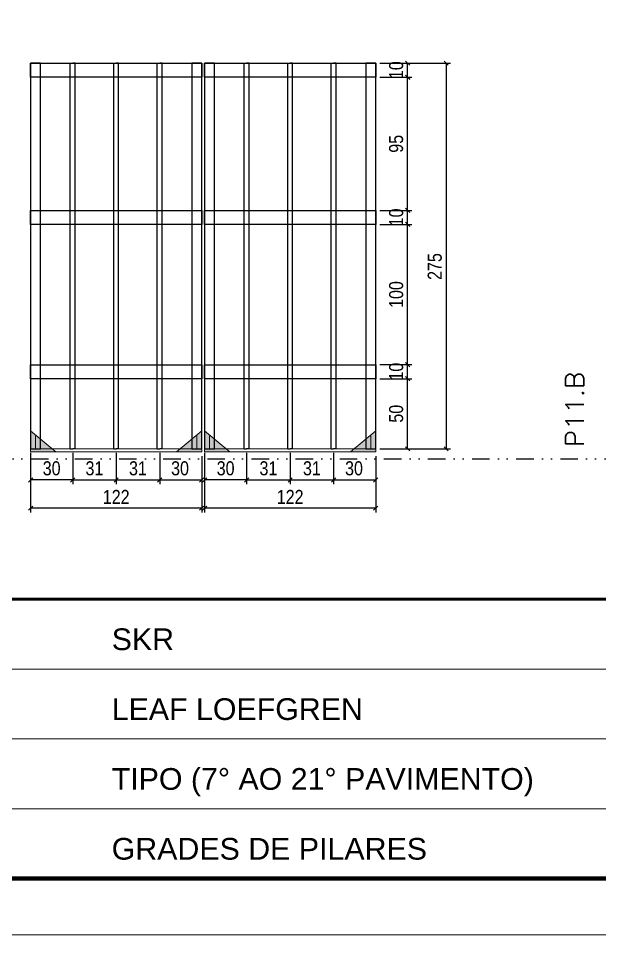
# Model space of a CAD drawing. Extents: x 14400 to 27878, y -21631 to 6985.
# Drawn here: x 16644 to 17058, y 3638 to 4291 of the extents above; entities that cross this region are included whole.
import ezdxf

# ---------------------------------------------------------------- set-up
doc = ezdxf.new("R2010")
doc.units = 0
for name, pattern in [('CONTINUO', [0]), ('DASHED', [0.75, 0.5, -0.25]), ('DIVIDE2', [0.625, 0.25, -0.125, 0, -0.125, 0, -0.125]), ('HIDDEN', [0.375, 0.25, -0.125])]:
    doc.linetypes.add(name, pattern=pattern)
for name, color, linetype in [('COTA', 241, 'Continuous'), ('Nível', 160, 'Continuous'), ('SARR_2.2x10', 60, 'Continuous'), ('SARR_3.5x7', 81, 'Continuous'), ('SARR_7x7', 40, 'Continuous')]:
    doc.layers.add(name, color=color, linetype=linetype)
for name, color, linetype, lineweight in [('Folhas', 255, 'Continuous', 9), ('Madeira', 126, 'Continuous', 18), ('Sarr 2.2x7', 40, 'Continuous', 9), ('SARRAFO DE PRESSAO', 251, 'DASHED', 9), ('Texto Seção', 7, 'Continuous', 15)]:
    doc.layers.add(name, color=color, linetype=linetype, lineweight=lineweight)
doc.styles.add('ARIAL', font='arial.ttf')
doc.styles.add('COTA TECNICA', font='techl___.ttf', dxfattribs={"height": 10})
doc.styles.add('REGUA-120', font='ROMANS.shx', dxfattribs={"height": 15})
doc.dimstyles.new('PAINEL', dxfattribs={"dimtxt": 10, "dimasz": 3, "dimexe": 3, "dimexo": 3, "dimgap": 3, "dimtad": 1, "dimdec": 1, "dimzin": 12, "dimdsep": 46, "dimtxsty": 'COTA TECNICA', "dimblk1": 'OBLIQUE', "dimblk2": 'OBLIQUE', "dimsah": 1, "dimcen": 0.9, "dimclrd": 4, "dimclre": 4, "dimclrt": 240, "dimadec": 1, "dimazin": 3, "dimtfac": 1, "dimtdec": 1, "dimtmove": 0, "dimatfit": 3, "dimfxl": 1, "dimtolj": 1, "dimtzin": 12, "dimarcsym": 0})

# ---------------------------------------------------------------- blocks, each defined once
blk = doc.blocks.new('9999999999')
at = {"color": 30, "linetype": 'CONTINUO'}
for p, q in [((98564.56, 34379.64), (99583.98, 34379.64)), ((98564.56, 34329.83), (99487.98, 34329.83)), ((98564.56, 34280.02), (99487.98, 34280.02))]:
    blk.add_line(p, q, dxfattribs=at)
at = {"color": 30, "linetype": 'CONTINUO', "const_width": 2}
blk.add_lwpolyline([(99583.98, 34230.21), (99583.98, 34414.45, 0.414214), (99568.98, 34429.45), (98228.98, 34429.45, 0.414214), (98213.98, 34414.45), (98213.98, 34245.21, 0.414214), (98228.98, 34230.21), (99583.98, 34230.21)], format="xyb", dxfattribs=at)
at = {"layer": 'Folhas'}
blk.add_lwpolyline([(98138.98, 34190.21), (99623.98, 34190.21), (99623.98, 35240.21), (98138.98, 35240.21)], close=True, dxfattribs=at)
at = {"layer": 'Folhas', "color": 30, "const_width": 3}
blk.add_lwpolyline([(98213.98, 34230.21), (99583.98, 34230.21), (99583.98, 35200.21), (98213.98, 35200.21)], close=True, dxfattribs=at)
at = {"color": 7, "linetype": 'Continuous', "ltscale": 5, "style": 'ARIAL'}
for s, height, p in [('SKR', 15.483, (98837.68, 34393.13)), ('LEAF LOEFGREN', 15.4829, (98837.68, 34343.32)), ('TIPO (7° AO 21° PAVIMENTO)', 15.4829, (98837.68, 34293.51)), ('GRADES DE PILARES', 15.4829, (98837.68, 34243.7))]:
    blk.add_text(s, height=height, dxfattribs=at).set_placement(p)
blk = doc.blocks.new('_Oblique')
at = {"color": 0, "linetype": 'ByBlock', "lineweight": -2}
blk.add_line((-0.5, -0.5), (0.5, 0.5), dxfattribs=at)
blk = doc.blocks.new('*D6082')
at = {"layer": 'COTA', "color": 4, "lineweight": -2, "transparency": 16777216}
for p, q in [((16776.88, 3965.86), (16776.88, 3938.68)), ((16898.88, 3965.86), (16898.88, 3938.68)), ((16898.88, 3941.68), (16776.88, 3941.68))]:
    blk.add_line(p, q, dxfattribs=at)
at = {"layer": 'Defpoints', "color": 0, "transparency": 16777216}
for p in [(16776.88, 3968.86), (16898.88, 3968.86), (16776.88, 3941.68)]:
    blk.add_point(p, dxfattribs=at)
at = {"layer": 'COTA', "color": 4, "lineweight": -2, "transparency": 16777216, "xscale": 3, "yscale": 3, "zscale": 3, "rotation": 180}
blk.add_blockref('_Oblique', (16776.88, 3941.68), dxfattribs=at)
at = {"layer": 'COTA', "color": 4, "lineweight": -2, "transparency": 16777216, "xscale": 3, "yscale": 3, "zscale": 3}
blk.add_blockref('_Oblique', (16898.88, 3941.68), dxfattribs=at)
at = {"layer": 'COTA', "color": 240, "transparency": 16777216, "insert": (16837.88, 3949.74), "char_height": 10, "attachment_point": 5, "style": 'COTA TECNICA'}
blk.add_mtext('\\A1;122', dxfattribs=at)
blk = doc.blocks.new('*D6083')
at = {"layer": 'COTA', "color": 4, "lineweight": -2, "transparency": 16777216}
for p, q in [((16776.88, 3981.06), (16776.88, 3958.86)), ((16806.88, 3981.06), (16806.88, 3958.86)), ((16806.88, 3961.86), (16776.88, 3961.86))]:
    blk.add_line(p, q, dxfattribs=at)
at = {"layer": 'Defpoints', "color": 0, "transparency": 16777216}
for p in [(16776.88, 3984.06), (16806.88, 3984.06), (16776.88, 3961.86)]:
    blk.add_point(p, dxfattribs=at)
at = {"layer": 'COTA', "color": 4, "lineweight": -2, "transparency": 16777216, "xscale": 3, "yscale": 3, "zscale": 3, "rotation": 180}
blk.add_blockref('_Oblique', (16776.88, 3961.86), dxfattribs=at)
at = {"layer": 'COTA', "color": 4, "lineweight": -2, "transparency": 16777216, "xscale": 3, "yscale": 3, "zscale": 3}
blk.add_blockref('_Oblique', (16806.88, 3961.86), dxfattribs=at)
at = {"layer": 'COTA', "color": 240, "transparency": 16777216, "insert": (16791.88, 3970.08), "char_height": 10, "attachment_point": 5, "style": 'COTA TECNICA'}
blk.add_mtext('\\A1;30', dxfattribs=at)
blk = doc.blocks.new('*D6084')
at = {"layer": 'COTA', "color": 4, "lineweight": -2, "transparency": 16777216}
for p, q in [((16868.88, 3981.06), (16868.88, 3958.86)), ((16898.88, 3978.86), (16898.88, 3958.86)), ((16868.88, 3961.86), (16898.88, 3961.86))]:
    blk.add_line(p, q, dxfattribs=at)
at = {"layer": 'Defpoints', "color": 0, "transparency": 16777216}
for p in [(16868.88, 3984.06), (16898.88, 3981.86), (16898.88, 3961.86)]:
    blk.add_point(p, dxfattribs=at)
at = {"layer": 'COTA', "color": 4, "lineweight": -2, "transparency": 16777216, "xscale": 3, "yscale": 3, "zscale": 3, "rotation": 180}
blk.add_blockref('_Oblique', (16868.88, 3961.86), dxfattribs=at)
at = {"layer": 'COTA', "color": 4, "lineweight": -2, "transparency": 16777216, "xscale": 3, "yscale": 3, "zscale": 3}
blk.add_blockref('_Oblique', (16898.88, 3961.86), dxfattribs=at)
at = {"layer": 'COTA', "color": 240, "transparency": 16777216, "insert": (16883.38, 3970.08), "char_height": 10, "attachment_point": 5, "style": 'COTA TECNICA'}
blk.add_mtext('\\A1;30', dxfattribs=at)
blk = doc.blocks.new('*D6085')
at = {"layer": 'COTA', "color": 4, "lineweight": -2, "transparency": 16777216}
for p, q in [((16806.88, 3981.06), (16806.88, 3958.86)), ((16837.88, 3981.06), (16837.88, 3958.86)), ((16806.88, 3961.86), (16837.88, 3961.86))]:
    blk.add_line(p, q, dxfattribs=at)
at = {"layer": 'Defpoints', "color": 0, "transparency": 16777216}
for p in [(16806.88, 3984.06), (16837.88, 3984.06), (16837.88, 3961.86)]:
    blk.add_point(p, dxfattribs=at)
at = {"layer": 'COTA', "color": 4, "lineweight": -2, "transparency": 16777216, "xscale": 3, "yscale": 3, "zscale": 3, "rotation": 180}
blk.add_blockref('_Oblique', (16806.88, 3961.86), dxfattribs=at)
at = {"layer": 'COTA', "color": 4, "lineweight": -2, "transparency": 16777216, "xscale": 3, "yscale": 3, "zscale": 3}
blk.add_blockref('_Oblique', (16837.88, 3961.86), dxfattribs=at)
at = {"layer": 'COTA', "color": 240, "transparency": 16777216, "insert": (16822.38, 3970.08), "char_height": 10, "attachment_point": 5, "style": 'COTA TECNICA'}
blk.add_mtext('\\A1;31', dxfattribs=at)
blk = doc.blocks.new('*D6086')
at = {"layer": 'COTA', "color": 4, "lineweight": -2, "transparency": 16777216}
for p, q in [((16901.88, 4034.06), (16924.58, 4034.06)), ((16921.58, 3984.06), (16921.58, 4034.06)), ((16901.88, 3984.06), (16924.58, 3984.06))]:
    blk.add_line(p, q, dxfattribs=at)
at = {"layer": 'Defpoints', "color": 0, "transparency": 16777216}
for p in [(16898.88, 4034.06), (16921.58, 4034.06), (16898.88, 3984.06)]:
    blk.add_point(p, dxfattribs=at)
at = {"layer": 'COTA', "color": 4, "lineweight": -2, "transparency": 16777216, "xscale": 3, "yscale": 3, "zscale": 3}
for p, rotation in [((16921.58, 4034.06), 90), ((16921.58, 3984.06), 270)]:
    blk.add_blockref('_Oblique', p, dxfattribs=dict(at, rotation=rotation))
at = {"layer": 'COTA', "color": 240, "transparency": 16777216, "insert": (16913.47, 4009.06), "char_height": 10, "attachment_point": 5, "rotation": 90, "style": 'COTA TECNICA'}
blk.add_mtext('\\A1;50', dxfattribs=at)
blk = doc.blocks.new('*D6087')
at = {"layer": 'COTA', "color": 4, "lineweight": -2, "transparency": 16777216}
for p, q in [((16837.88, 3981.06), (16837.88, 3958.86)), ((16868.88, 3981.06), (16868.88, 3958.86)), ((16837.88, 3961.86), (16868.88, 3961.86))]:
    blk.add_line(p, q, dxfattribs=at)
at = {"layer": 'Defpoints', "color": 0, "transparency": 16777216}
for p in [(16837.88, 3984.06), (16868.88, 3984.06), (16868.88, 3961.86)]:
    blk.add_point(p, dxfattribs=at)
at = {"layer": 'COTA', "color": 4, "lineweight": -2, "transparency": 16777216, "xscale": 3, "yscale": 3, "zscale": 3, "rotation": 180}
blk.add_blockref('_Oblique', (16837.88, 3961.86), dxfattribs=at)
at = {"layer": 'COTA', "color": 4, "lineweight": -2, "transparency": 16777216, "xscale": 3, "yscale": 3, "zscale": 3}
blk.add_blockref('_Oblique', (16868.88, 3961.86), dxfattribs=at)
at = {"layer": 'COTA', "color": 240, "transparency": 16777216, "insert": (16853.38, 3970.08), "char_height": 10, "attachment_point": 5, "style": 'COTA TECNICA'}
blk.add_mtext('\\A1;31', dxfattribs=at)
blk = doc.blocks.new('*D6088')
at = {"layer": 'COTA', "color": 4, "lineweight": -2, "transparency": 16777216}
for p, q in [((16901.88, 4044.06), (16924.58, 4044.06)), ((16921.58, 4034.06), (16921.58, 4044.06)), ((16901.88, 4034.06), (16924.58, 4034.06))]:
    blk.add_line(p, q, dxfattribs=at)
at = {"layer": 'Defpoints', "color": 0, "transparency": 16777216}
for p in [(16898.88, 4044.06), (16921.58, 4044.06), (16898.88, 4034.06)]:
    blk.add_point(p, dxfattribs=at)
at = {"layer": 'COTA', "color": 4, "lineweight": -2, "transparency": 16777216, "xscale": 3, "yscale": 3, "zscale": 3}
for p, rotation in [((16921.58, 4044.06), 90), ((16921.58, 4034.06), 270)]:
    blk.add_blockref('_Oblique', p, dxfattribs=dict(at, rotation=rotation))
at = {"layer": 'COTA', "color": 240, "transparency": 16777216, "insert": (16913.48, 4039.06), "char_height": 10, "attachment_point": 5, "rotation": 90, "style": 'COTA TECNICA'}
blk.add_mtext('\\A1;10', dxfattribs=at)
blk = doc.blocks.new('*D6089')
at = {"layer": 'COTA', "color": 4, "lineweight": -2, "transparency": 16777216}
for p, q in [((16901.88, 4144.06), (16924.58, 4144.06)), ((16921.58, 4044.06), (16921.58, 4144.06)), ((16901.88, 4044.06), (16924.58, 4044.06))]:
    blk.add_line(p, q, dxfattribs=at)
at = {"layer": 'Defpoints', "color": 0, "transparency": 16777216}
for p in [(16898.88, 4144.06), (16921.58, 4144.06), (16898.88, 4044.06)]:
    blk.add_point(p, dxfattribs=at)
at = {"layer": 'COTA', "color": 4, "lineweight": -2, "transparency": 16777216, "xscale": 3, "yscale": 3, "zscale": 3}
for p, rotation in [((16921.58, 4144.06), 90), ((16921.58, 4044.06), 270)]:
    blk.add_blockref('_Oblique', p, dxfattribs=dict(at, rotation=rotation))
at = {"layer": 'COTA', "color": 240, "transparency": 16777216, "insert": (16913.48, 4094.06), "char_height": 10, "attachment_point": 5, "rotation": 90, "style": 'COTA TECNICA'}
blk.add_mtext('\\A1;100', dxfattribs=at)
blk = doc.blocks.new('*D6090')
at = {"layer": 'COTA', "color": 4, "lineweight": -2, "transparency": 16777216}
for p, q in [((16901.88, 4154.06), (16924.58, 4154.06)), ((16921.58, 4144.06), (16921.58, 4154.06)), ((16901.88, 4144.06), (16924.58, 4144.06))]:
    blk.add_line(p, q, dxfattribs=at)
at = {"layer": 'Defpoints', "color": 0, "transparency": 16777216}
for p in [(16898.88, 4154.06), (16921.58, 4154.06), (16898.88, 4144.06)]:
    blk.add_point(p, dxfattribs=at)
at = {"layer": 'COTA', "color": 4, "lineweight": -2, "transparency": 16777216, "xscale": 3, "yscale": 3, "zscale": 3}
for p, rotation in [((16921.58, 4154.06), 90), ((16921.58, 4144.06), 270)]:
    blk.add_blockref('_Oblique', p, dxfattribs=dict(at, rotation=rotation))
at = {"layer": 'COTA', "color": 240, "transparency": 16777216, "insert": (16913.48, 4149.06), "char_height": 10, "attachment_point": 5, "rotation": 90, "style": 'COTA TECNICA'}
blk.add_mtext('\\A1;10', dxfattribs=at)
blk = doc.blocks.new('*D6091')
at = {"layer": 'COTA', "color": 4, "lineweight": -2, "transparency": 16777216}
for p, q in [((16901.88, 4249.02), (16924.58, 4249.02)), ((16921.58, 4154.06), (16921.58, 4249.02)), ((16901.88, 4154.06), (16924.58, 4154.06))]:
    blk.add_line(p, q, dxfattribs=at)
at = {"layer": 'Defpoints', "color": 0, "transparency": 16777216}
for p in [(16898.88, 4249.02), (16921.58, 4249.02), (16898.88, 4154.06)]:
    blk.add_point(p, dxfattribs=at)
at = {"layer": 'COTA', "color": 4, "lineweight": -2, "transparency": 16777216, "xscale": 3, "yscale": 3, "zscale": 3}
for p, rotation in [((16921.58, 4249.02), 90), ((16921.58, 4154.06), 270)]:
    blk.add_blockref('_Oblique', p, dxfattribs=dict(at, rotation=rotation))
at = {"layer": 'COTA', "color": 240, "transparency": 16777216, "insert": (16913.44, 4201.54), "char_height": 10, "attachment_point": 5, "rotation": 90, "style": 'COTA TECNICA'}
blk.add_mtext('\\A1;95', dxfattribs=at)
blk = doc.blocks.new('*D6092')
at = {"layer": 'COTA', "color": 4, "lineweight": -2, "transparency": 16777216}
for p, q in [((16901.88, 4259.06), (16924.58, 4259.06)), ((16921.58, 4249.06), (16921.58, 4259.06)), ((16901.88, 4249.06), (16924.58, 4249.06))]:
    blk.add_line(p, q, dxfattribs=at)
at = {"layer": 'Defpoints', "color": 0, "transparency": 16777216}
for p in [(16898.88, 4259.06), (16921.58, 4259.06), (16898.88, 4249.06)]:
    blk.add_point(p, dxfattribs=at)
at = {"layer": 'COTA', "color": 4, "lineweight": -2, "transparency": 16777216, "xscale": 3, "yscale": 3, "zscale": 3}
for p, rotation in [((16921.58, 4259.06), 90), ((16921.58, 4249.06), 270)]:
    blk.add_blockref('_Oblique', p, dxfattribs=dict(at, rotation=rotation))
at = {"layer": 'COTA', "color": 240, "transparency": 16777216, "insert": (16913.48, 4254.06), "char_height": 10, "attachment_point": 5, "rotation": 90, "style": 'COTA TECNICA'}
blk.add_mtext('\\A1;10', dxfattribs=at)
blk = doc.blocks.new('*D6093')
at = {"layer": 'COTA', "color": 4, "lineweight": -2, "transparency": 16777216}
for p, q in [((16901.88, 4259.02), (16952.08, 4259.02)), ((16949.08, 4259.02), (16949.08, 3984.06)), ((16901.88, 3984.06), (16952.08, 3984.06))]:
    blk.add_line(p, q, dxfattribs=at)
at = {"layer": 'Defpoints', "color": 0, "transparency": 16777216}
for p in [(16898.88, 4259.02), (16898.88, 3984.06), (16949.08, 3984.06)]:
    blk.add_point(p, dxfattribs=at)
at = {"layer": 'COTA', "color": 4, "lineweight": -2, "transparency": 16777216, "xscale": 3, "yscale": 3, "zscale": 3}
for p, rotation in [((16949.08, 4259.02), 90), ((16949.08, 3984.06), 270)]:
    blk.add_blockref('_Oblique', p, dxfattribs=dict(at, rotation=rotation))
at = {"layer": 'COTA', "color": 240, "transparency": 16777216, "insert": (16940.97, 4114.02), "char_height": 10, "attachment_point": 5, "rotation": 90, "style": 'COTA TECNICA'}
blk.add_mtext('\\A1;275', dxfattribs=at)
blk = doc.blocks.new('*D6077')
at = {"layer": 'COTA', "color": 4, "lineweight": -2, "transparency": 16777216}
for p, q in [((16652.88, 3965.86), (16652.88, 3938.68)), ((16774.88, 3965.86), (16774.88, 3938.68)), ((16774.88, 3941.68), (16652.88, 3941.68))]:
    blk.add_line(p, q, dxfattribs=at)
at = {"layer": 'Defpoints', "color": 0, "transparency": 16777216}
for p in [(16652.88, 3968.86), (16774.88, 3968.86), (16652.88, 3941.68)]:
    blk.add_point(p, dxfattribs=at)
at = {"layer": 'COTA', "color": 4, "lineweight": -2, "transparency": 16777216, "xscale": 3, "yscale": 3, "zscale": 3, "rotation": 180}
blk.add_blockref('_Oblique', (16652.88, 3941.68), dxfattribs=at)
at = {"layer": 'COTA', "color": 4, "lineweight": -2, "transparency": 16777216, "xscale": 3, "yscale": 3, "zscale": 3}
blk.add_blockref('_Oblique', (16774.88, 3941.68), dxfattribs=at)
at = {"layer": 'COTA', "color": 240, "transparency": 16777216, "insert": (16713.88, 3949.74), "char_height": 10, "attachment_point": 5, "style": 'COTA TECNICA'}
blk.add_mtext('\\A1;122', dxfattribs=at)
blk = doc.blocks.new('*D6078')
at = {"layer": 'COTA', "color": 4, "lineweight": -2, "transparency": 16777216}
for p, q in [((16652.88, 3981.06), (16652.88, 3958.86)), ((16682.88, 3981.06), (16682.88, 3958.86)), ((16682.88, 3961.86), (16652.88, 3961.86))]:
    blk.add_line(p, q, dxfattribs=at)
at = {"layer": 'Defpoints', "color": 0, "transparency": 16777216}
for p in [(16652.88, 3984.06), (16682.88, 3984.06), (16652.88, 3961.86)]:
    blk.add_point(p, dxfattribs=at)
at = {"layer": 'COTA', "color": 4, "lineweight": -2, "transparency": 16777216, "xscale": 3, "yscale": 3, "zscale": 3, "rotation": 180}
blk.add_blockref('_Oblique', (16652.88, 3961.86), dxfattribs=at)
at = {"layer": 'COTA', "color": 4, "lineweight": -2, "transparency": 16777216, "xscale": 3, "yscale": 3, "zscale": 3}
blk.add_blockref('_Oblique', (16682.88, 3961.86), dxfattribs=at)
at = {"layer": 'COTA', "color": 240, "transparency": 16777216, "insert": (16667.88, 3970.08), "char_height": 10, "attachment_point": 5, "style": 'COTA TECNICA'}
blk.add_mtext('\\A1;30', dxfattribs=at)
blk = doc.blocks.new('*D6079')
at = {"layer": 'COTA', "color": 4, "lineweight": -2, "transparency": 16777216}
for p, q in [((16744.88, 3981.06), (16744.88, 3958.86)), ((16774.88, 3978.86), (16774.88, 3958.86)), ((16744.88, 3961.86), (16774.88, 3961.86))]:
    blk.add_line(p, q, dxfattribs=at)
at = {"layer": 'Defpoints', "color": 0, "transparency": 16777216}
for p in [(16744.88, 3984.06), (16774.88, 3981.86), (16774.88, 3961.86)]:
    blk.add_point(p, dxfattribs=at)
at = {"layer": 'COTA', "color": 4, "lineweight": -2, "transparency": 16777216, "xscale": 3, "yscale": 3, "zscale": 3, "rotation": 180}
blk.add_blockref('_Oblique', (16744.88, 3961.86), dxfattribs=at)
at = {"layer": 'COTA', "color": 4, "lineweight": -2, "transparency": 16777216, "xscale": 3, "yscale": 3, "zscale": 3}
blk.add_blockref('_Oblique', (16774.88, 3961.86), dxfattribs=at)
at = {"layer": 'COTA', "color": 240, "transparency": 16777216, "insert": (16759.38, 3970.08), "char_height": 10, "attachment_point": 5, "style": 'COTA TECNICA'}
blk.add_mtext('\\A1;30', dxfattribs=at)
blk = doc.blocks.new('*D6080')
at = {"layer": 'COTA', "color": 4, "lineweight": -2, "transparency": 16777216}
for p, q in [((16682.88, 3981.06), (16682.88, 3958.86)), ((16713.88, 3981.06), (16713.88, 3958.86)), ((16682.88, 3961.86), (16713.88, 3961.86))]:
    blk.add_line(p, q, dxfattribs=at)
at = {"layer": 'Defpoints', "color": 0, "transparency": 16777216}
for p in [(16682.88, 3984.06), (16713.88, 3984.06), (16713.88, 3961.86)]:
    blk.add_point(p, dxfattribs=at)
at = {"layer": 'COTA', "color": 4, "lineweight": -2, "transparency": 16777216, "xscale": 3, "yscale": 3, "zscale": 3, "rotation": 180}
blk.add_blockref('_Oblique', (16682.88, 3961.86), dxfattribs=at)
at = {"layer": 'COTA', "color": 4, "lineweight": -2, "transparency": 16777216, "xscale": 3, "yscale": 3, "zscale": 3}
blk.add_blockref('_Oblique', (16713.88, 3961.86), dxfattribs=at)
at = {"layer": 'COTA', "color": 240, "transparency": 16777216, "insert": (16698.38, 3970.08), "char_height": 10, "attachment_point": 5, "style": 'COTA TECNICA'}
blk.add_mtext('\\A1;31', dxfattribs=at)
blk = doc.blocks.new('*D6081')
at = {"layer": 'COTA', "color": 4, "lineweight": -2, "transparency": 16777216}
for p, q in [((16713.88, 3981.06), (16713.88, 3958.86)), ((16744.88, 3981.06), (16744.88, 3958.86)), ((16713.88, 3961.86), (16744.88, 3961.86))]:
    blk.add_line(p, q, dxfattribs=at)
at = {"layer": 'Defpoints', "color": 0, "transparency": 16777216}
for p in [(16713.88, 3984.06), (16744.88, 3984.06), (16744.88, 3961.86)]:
    blk.add_point(p, dxfattribs=at)
at = {"layer": 'COTA', "color": 4, "lineweight": -2, "transparency": 16777216, "xscale": 3, "yscale": 3, "zscale": 3, "rotation": 180}
blk.add_blockref('_Oblique', (16713.88, 3961.86), dxfattribs=at)
at = {"layer": 'COTA', "color": 4, "lineweight": -2, "transparency": 16777216, "xscale": 3, "yscale": 3, "zscale": 3}
blk.add_blockref('_Oblique', (16744.88, 3961.86), dxfattribs=at)
at = {"layer": 'COTA', "color": 240, "transparency": 16777216, "insert": (16729.38, 3970.08), "char_height": 10, "attachment_point": 5, "style": 'COTA TECNICA'}
blk.add_mtext('\\A1;31', dxfattribs=at)

msp = doc.modelspace()

# ---------------------------------------------------------------- hatches: boundary and pattern name
at = {"layer": 'Madeira'}
h = msp.add_hatch(color=252, dxfattribs=at)
h.dxf.hatch_style = 2
h.paths.add_polyline_path([(16652.88, 3996.86), (16652.88, 3981.86), (16670.88, 3981.86)])
h = msp.add_hatch(color=252, dxfattribs=at)
h.dxf.hatch_style = 2
h.paths.add_polyline_path([(16774.88, 3996.86), (16774.88, 3981.86), (16756.88, 3981.86)])
h = msp.add_hatch(color=252, dxfattribs=at)
h.dxf.hatch_style = 2
h.paths.add_polyline_path([(16776.88, 3996.86), (16776.88, 3981.86), (16794.88, 3981.86)])
h = msp.add_hatch(color=252, dxfattribs=at)
h.dxf.hatch_style = 2
h.paths.add_polyline_path([(16898.88, 3996.86), (16898.88, 3981.86), (16880.88, 3981.86)])

# ---------------------------------------------------------------- linework, layer by layer
at = {"layer": 'Madeira', "color": 1, "linetype": 'HIDDEN'}
for p, q in [((16656.38, 3993.36), (16656.38, 3984.06)), ((16656.38, 3993.36), (16656.38, 3984.06)), ((16771.38, 3993.36), (16771.38, 3984.06)), ((16771.38, 3993.36), (16771.38, 3984.06)), ((16780.38, 3993.36), (16780.38, 3984.06)), ((16780.38, 3993.36), (16780.38, 3984.06)), ((16895.38, 3993.36), (16895.38, 3984.06)), ((16895.38, 3993.36), (16895.38, 3984.06)), ((16659.88, 3989.86), (16659.88, 3984.06)), ((16783.88, 3989.86), (16783.88, 3984.06)), ((16662.72, 3984.06), (16652.88, 3984.06)), ((16662.72, 3984.06), (16652.88, 3984.06)), ((16668.68, 3984.06), (16652.88, 3984.06)), ((16759.08, 3984.06), (16774.88, 3984.06)), ((16765.05, 3984.06), (16774.88, 3984.06)), ((16765.05, 3984.06), (16774.88, 3984.06)), ((16786.72, 3984.06), (16776.88, 3984.06)), ((16786.72, 3984.06), (16776.88, 3984.06)), ((16792.68, 3984.06), (16776.88, 3984.06)), ((16883.08, 3984.06), (16898.88, 3984.06)), ((16889.05, 3984.06), (16898.88, 3984.06)), ((16889.05, 3984.06), (16898.88, 3984.06))]:
    msp.add_line(p, q, dxfattribs=at)
at = {"layer": 'Madeira'}
for p, q in [((16652.88, 3984.06), (16652.88, 3981.86)), ((16652.88, 3984.06), (16652.88, 3981.86)), ((16652.88, 3984.06), (16652.88, 3981.86)), ((16776.88, 3984.06), (16776.88, 3981.86)), ((16776.88, 3984.06), (16776.88, 3981.86)), ((16776.88, 3984.06), (16776.88, 3981.86))]:
    msp.add_line(p, q, dxfattribs=at)
at = {"layer": 'Madeira', "color": 0}
for points in [[(16652.88, 3996.86), (16652.88, 3981.86), (16670.88, 3981.86), (16652.88, 3996.86)], [(16774.88, 3996.86), (16774.88, 3981.86), (16756.88, 3981.86), (16774.88, 3996.86)], [(16776.88, 3996.86), (16776.88, 3981.86), (16794.88, 3981.86), (16776.88, 3996.86)], [(16898.88, 3996.86), (16898.88, 3981.86), (16880.88, 3981.86), (16898.88, 3996.86)]]:
    msp.add_lwpolyline(points, dxfattribs=at)
at = {"layer": 'Nível', "color": 4, "linetype": 'DIVIDE2', "ltscale": 50}
msp.add_line((16086.97, 3976.86), (17456.97, 3976.86), dxfattribs=at)
at = {"layer": 'Sarr 2.2x7'}
for points in [[(16774.88, 3984.06), (16652.88, 3984.06), (16652.88, 3981.86), (16774.88, 3981.86)], [(16898.88, 3984.06), (16776.88, 3984.06), (16776.88, 3981.86), (16898.88, 3981.86)]]:
    msp.add_lwpolyline(points, close=True, dxfattribs=at)
at = {"layer": 'SARR_2.2x10'}
for points in [[(16652.88, 4259.02), (16774.88, 4259.02), (16774.88, 4249.02), (16652.88, 4249.02)], [(16776.88, 4259.02), (16898.88, 4259.02), (16898.88, 4249.02), (16776.88, 4249.02)], [(16652.88, 4154.02), (16774.88, 4154.02), (16774.88, 4144.02), (16652.88, 4144.02)], [(16776.88, 4154.02), (16898.88, 4154.02), (16898.88, 4144.02), (16776.88, 4144.02)], [(16652.88, 4044.02), (16774.88, 4044.02), (16774.88, 4034.02), (16652.88, 4034.02)], [(16776.88, 4044.02), (16898.88, 4044.02), (16898.88, 4034.02), (16776.88, 4034.02)]]:
    msp.add_lwpolyline(points, close=True, dxfattribs=at)
at = {"layer": 'SARR_3.5x7'}
for p, q in [((16681.13, 3984.06), (16681.13, 4259.02)), ((16681.13, 4259.02), (16682.88, 4259.02)), ((16684.63, 4259.02), (16682.88, 4259.02)), ((16684.63, 3984.06), (16684.63, 4259.02)), ((16712.13, 3984.06), (16712.13, 4259.02)), ((16712.13, 4259.02), (16713.88, 4259.02)), ((16715.63, 4259.02), (16713.88, 4259.02)), ((16715.63, 3984.06), (16715.63, 4259.02)), ((16743.13, 3984.06), (16743.13, 4259.02)), ((16743.13, 4259.02), (16744.88, 4259.02)), ((16746.63, 4259.02), (16744.88, 4259.02)), ((16746.63, 3984.06), (16746.63, 4259.02)), ((16805.13, 3984.06), (16805.13, 4259.02)), ((16805.13, 4259.02), (16806.88, 4259.02)), ((16808.63, 4259.02), (16806.88, 4259.02)), ((16808.63, 3984.06), (16808.63, 4259.02)), ((16836.13, 3984.06), (16836.13, 4259.02)), ((16836.13, 4259.02), (16837.88, 4259.02)), ((16839.63, 4259.02), (16837.88, 4259.02)), ((16839.63, 3984.06), (16839.63, 4259.02)), ((16867.13, 3984.06), (16867.13, 4259.02)), ((16867.13, 4259.02), (16868.88, 4259.02)), ((16870.63, 4259.02), (16868.88, 4259.02)), ((16870.63, 3984.06), (16870.63, 4259.02)), ((16681.13, 3984.06), (16682.88, 3984.06)), ((16684.63, 3984.06), (16682.88, 3984.06)), ((16712.13, 3984.06), (16713.88, 3984.06)), ((16715.63, 3984.06), (16713.88, 3984.06)), ((16743.13, 3984.06), (16744.88, 3984.06)), ((16746.63, 3984.06), (16744.88, 3984.06)), ((16805.13, 3984.06), (16806.88, 3984.06)), ((16808.63, 3984.06), (16806.88, 3984.06)), ((16836.13, 3984.06), (16837.88, 3984.06)), ((16839.63, 3984.06), (16837.88, 3984.06)), ((16867.13, 3984.06), (16868.88, 3984.06)), ((16870.63, 3984.06), (16868.88, 3984.06))]:
    msp.add_line(p, q, dxfattribs=at)
at = {"layer": 'SARR_7x7'}
for points in [[(16652.88, 3984.06), (16659.88, 3984.06), (16659.88, 4259.02), (16652.88, 4259.02)], [(16767.88, 3984.06), (16774.88, 3984.06), (16774.88, 4259.02), (16767.88, 4259.02)], [(16776.88, 3984.06), (16783.88, 3984.06), (16783.88, 4259.02), (16776.88, 4259.02)], [(16891.88, 3984.06), (16898.88, 3984.06), (16898.88, 4259.02), (16891.88, 4259.02)]]:
    msp.add_lwpolyline(points, close=True, dxfattribs=at)

# ---------------------------------------------------------------- block references
at = {"layer": 'SARRAFO DE PRESSAO', "color": 6, "linetype": 'ByBlock'}
msp.add_blockref('9999999999', (-82127.01, -30552.63), dxfattribs=at)

# ---------------------------------------------------------------- texts
at = {"layer": 'Texto Seção', "style": 'REGUA-120', "width": 1.05}
msp.add_text('P11.B', height=13, rotation=90, dxfattribs=at).set_placement((17047.22, 3985.16))

# ---------------------------------------------------------------- dimensions: what is measured, and where the dimension line sits
at = {"layer": 'COTA'}
for base, p1, p2, picture, middle in [((16921.58, 4259.06), (16898.88, 4249.06), (16898.88, 4259.06), '*D6092', (16921.58, 4254.06)), ((16949.08, 3984.06), (16898.88, 4259.02), (16898.88, 3984.06), '*D6093', (16949.08, 4114.02)), ((16921.58, 4154.06), (16898.88, 4144.06), (16898.88, 4154.06), '*D6090', (16921.58, 4149.06)), ((16921.58, 4044.06), (16898.88, 4034.06), (16898.88, 4044.06), '*D6088', (16921.58, 4039.06))]:
    dim = msp.add_linear_dim(base=base, p1=p1, p2=p2, angle=90, dimstyle='PAINEL', override={"dimtmove": 1}, dxfattribs=at)
    dim.commit()
    dim.dimension.update_dxf_attribs({"geometry": picture, "text_midpoint": middle, "dimtype": 160})
for base, p1, p2, angle, picture, middle in [((16921.58, 4249.02), (16898.88, 4154.06), (16898.88, 4249.02), 90, '*D6091', (16913.44, 4201.54)), ((16921.58, 4144.06), (16898.88, 4044.06), (16898.88, 4144.06), 90, '*D6089', (16913.48, 4094.06)), ((16921.58, 4034.06), (16898.88, 3984.06), (16898.88, 4034.06), 90, '*D6086', (16913.47, 4009.06)), ((16652.88, 3961.86), (16682.88, 3984.06), (16652.88, 3984.06), 180, '*D6078', (16667.88, 3970.08)), ((16776.88, 3961.86), (16806.88, 3984.06), (16776.88, 3984.06), 180, '*D6083', (16791.88, 3970.08)), ((16652.88, 3941.68), (16774.88, 3968.86), (16652.88, 3968.86), 180, '*D6077', (16713.88, 3949.74)), ((16776.88, 3941.68), (16898.88, 3968.86), (16776.88, 3968.86), 180, '*D6082', (16837.88, 3949.74))]:
    dim = msp.add_linear_dim(base=base, p1=p1, p2=p2, angle=angle, dimstyle='PAINEL', override={"dimtmove": 1}, dxfattribs=at)
    dim.commit()
    dim.dimension.update_dxf_attribs({"geometry": picture, "text_midpoint": middle})
for base, p1, p2, picture, middle in [((16713.88, 3961.86), (16682.88, 3984.06), (16713.88, 3984.06), '*D6080', (16698.38, 3970.08)), ((16744.88, 3961.86), (16713.88, 3984.06), (16744.88, 3984.06), '*D6081', (16729.38, 3970.08)), ((16837.88, 3961.86), (16806.88, 3984.06), (16837.88, 3984.06), '*D6085', (16822.38, 3970.08)), ((16868.88, 3961.86), (16837.88, 3984.06), (16868.88, 3984.06), '*D6087', (16853.38, 3970.08))]:
    dim = msp.add_linear_dim(base=base, p1=p1, p2=p2, dimstyle='PAINEL', override={"dimtmove": 1}, dxfattribs=at)
    dim.commit()
    dim.dimension.update_dxf_attribs({"geometry": picture, "text_midpoint": middle})
for base, p1, p2, picture, middle in [((16774.88, 3961.86), (16744.88, 3984.06), (16774.88, 3981.86), '*D6079', (16759.38, 3961.86)), ((16898.88, 3961.86), (16868.88, 3984.06), (16898.88, 3981.86), '*D6084', (16883.38, 3961.86))]:
    dim = msp.add_linear_dim(base=base, p1=p1, p2=p2, dimstyle='PAINEL', override={"dimtmove": 1}, dxfattribs=at)
    dim.commit()
    dim.dimension.update_dxf_attribs({"geometry": picture, "text_midpoint": middle, "dimtype": 160})

doc.saveas('drawing.dxf')
